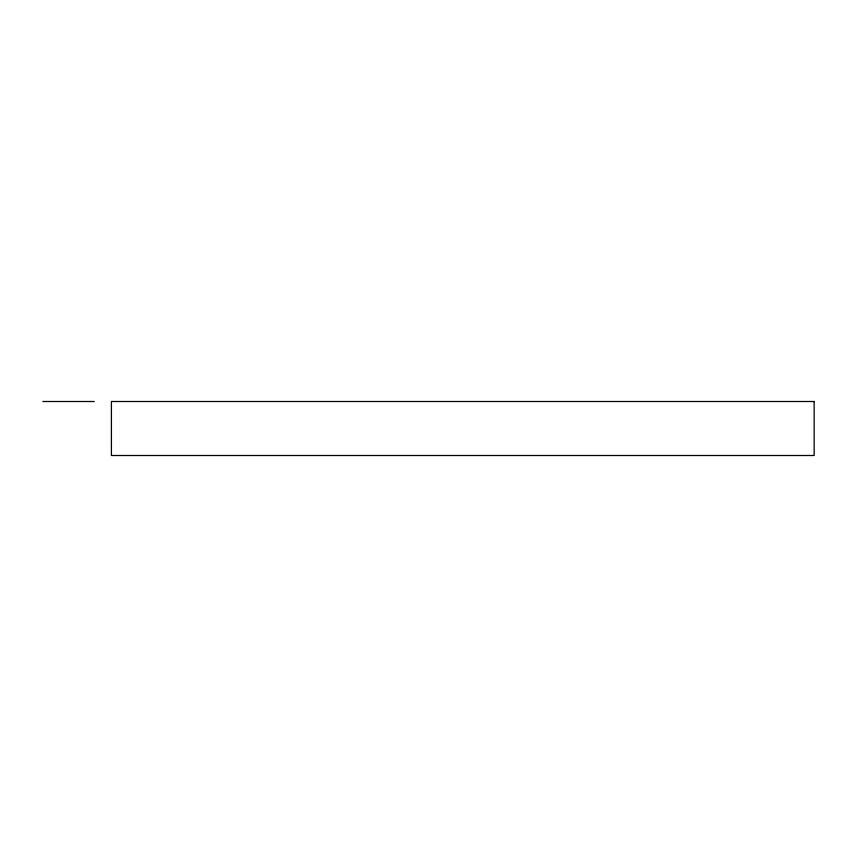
<?xml version="1.0" encoding="UTF-8"?>
<svg xmlns="http://www.w3.org/2000/svg" width="857" height="857" viewBox="0 0 857 857"><rect width="100%" height="100%" fill="white"/><g stroke="black" fill="none" stroke-linecap="round" stroke-linejoin="round"><path stroke-width="1.29" d="M42.85 401.505L94.27 401.505M814.15 401.505L111.41 401.505L111.41 455.495L814.15 455.495L814.15 401.505"/></g></svg>
